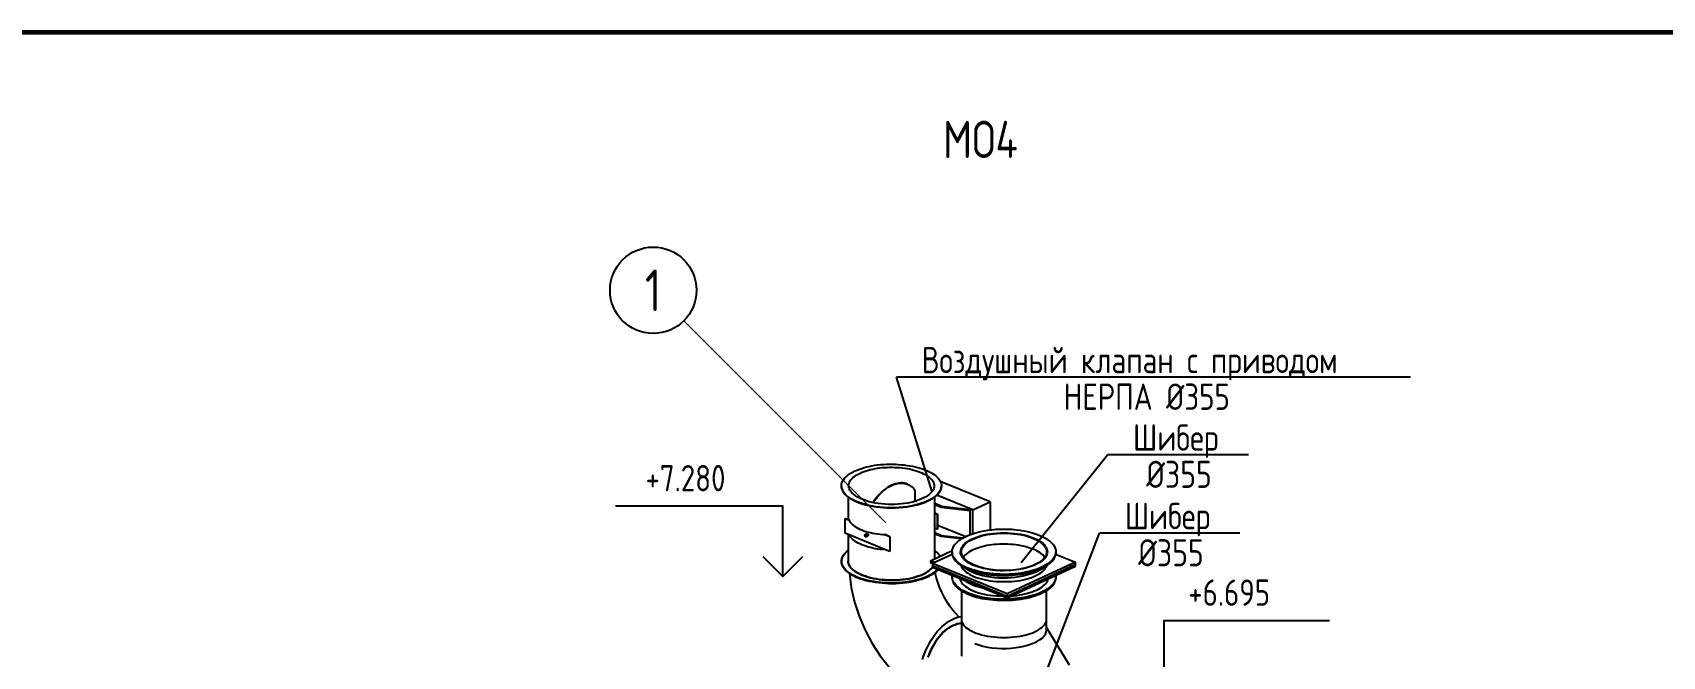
# Model space of a CAD drawing. Header units: metres. Extents: x 20 to 415, y 5 to 292.
# Drawn here: x 182.2 to 280.3, y 254.5 to 292 of the extents above; entities that cross this region are included whole.
import ezdxf
from ezdxf.enums import TextEntityAlignment as Align

# ---------------------------------------------------------------- set-up
doc = ezdxf.new("R2010")
doc.units = ezdxf.units.M
for name, color, linetype in [('АРМАТУРА', 8, 'Continuous'), ('ВОЗДУХОВОДЫ', 7, 'Continuous'), ('ОБОЗНАЧЕНИЯ', 7, 'Continuous'), ('ОБОРУДОВАНИЕ', 8, 'Continuous'), ('ПОЗИЦИИ', 1, 'Continuous'), ('РАМКА', 7, 'Continuous')]:
    doc.layers.add(name, color=color, linetype=linetype)
doc.styles.add('GOST', font='isocpeur.ttf')

msp = doc.modelspace()

# ---------------------------------------------------------------- linework, layer by layer
at = {"layer": 'АРМАТУРА'}
for points in [[(231.708, 265.625), (231.84, 265.678), (231.977, 265.729), (232.118, 265.777), (232.265, 265.822), (232.415, 265.864), (232.571, 265.902), (232.731, 265.936), (232.895, 265.966), (233.064, 265.989), (233.238, 266.008), (233.415, 266.021), (233.595, 266.029), (233.776, 266.033), (233.957, 266.032), (234.137, 266.027), (234.316, 266.017), (234.492, 266.002), (234.666, 265.983), (234.834, 265.959), (234.998, 265.931), (235.164, 265.905), (235.325, 265.874), (235.48, 265.837), (235.63, 265.795), (235.773, 265.75), (235.909, 265.7), (236.038, 265.647), (236.159, 265.591), (236.271, 265.532), (236.375, 265.472), (236.477, 265.402), (236.568, 265.331), (236.649, 265.259), (236.718, 265.186), (236.777, 265.112), (236.825, 265.037), (236.863, 264.961), (236.89, 264.885), (236.906, 264.809), (236.911, 264.732)], [(232.039, 265.498), (232.149, 265.543), (232.265, 265.586), (232.386, 265.627), (232.512, 265.666), (232.642, 265.702), (232.776, 265.734), (232.913, 265.764), (233.053, 265.79), (233.195, 265.811), (233.34, 265.829), (233.493, 265.836), (233.646, 265.841), (233.798, 265.844), (233.951, 265.844), (234.102, 265.842), (234.253, 265.837), (234.403, 265.828), (234.551, 265.815), (234.699, 265.799), (234.845, 265.778), (234.988, 265.747), (235.126, 265.714), (235.259, 265.678), (235.386, 265.64), (235.508, 265.6), (235.624, 265.556), (235.733, 265.509), (235.835, 265.458), (235.93, 265.403), (236.018, 265.344), (236.105, 265.29), (236.184, 265.232), (236.252, 265.172), (236.312, 265.111), (236.363, 265.048), (236.404, 264.985), (236.436, 264.921), (236.459, 264.857), (236.473, 264.794), (236.477, 264.732)], [(230.891, 264.732), (230.9, 264.831), (230.927, 264.928), (230.971, 265.023), (231.032, 265.116), (231.108, 265.207), (231.2, 265.296), (231.306, 265.382), (231.427, 265.466), (231.561, 265.547), (231.708, 265.625)], [(231.325, 264.732), (231.333, 264.816), (231.355, 264.9), (231.393, 264.983), (231.444, 265.064), (231.51, 265.144), (231.589, 265.221), (231.682, 265.295), (231.789, 265.367), (231.908, 265.434), (232.039, 265.498)], [(234.87, 264.834), (234.776, 264.867), (234.678, 264.89), (234.576, 264.902), (234.471, 264.903), (234.364, 264.895), (234.253, 264.877), (234.141, 264.848), (234.028, 264.811), (233.914, 264.763), (233.799, 264.707), (233.692, 264.642), (233.585, 264.569), (233.479, 264.489), (233.374, 264.401), (233.27, 264.305), (233.167, 264.202), (233.067, 264.091), (232.968, 263.972), (232.872, 263.846), (232.779, 263.712)], [(232.804, 263.712), (232.891, 263.846), (232.981, 263.972), (233.076, 264.091), (233.174, 264.202), (233.276, 264.305), (233.381, 264.401), (233.488, 264.489), (233.599, 264.569), (233.711, 264.642), (233.825, 264.707), (233.939, 264.763), (234.051, 264.808), (234.162, 264.843), (234.272, 264.868), (234.379, 264.882), (234.486, 264.887), (234.591, 264.882), (234.694, 264.867), (234.796, 264.842), (234.896, 264.809)], [(234.896, 264.809), (234.87, 264.834)], [(234.896, 264.809), (234.942, 264.791), (234.987, 264.77), (235.032, 264.744), (235.076, 264.714), (235.119, 264.681), (235.16, 264.645), (235.2, 264.607), (235.237, 264.566), (235.272, 264.522), (235.304, 264.477)], [(239.844, 263.763), (236.834, 264.987)], [(230.891, 264.732), (230.891, 264.707)], [(236.911, 264.732), (236.901, 264.626), (236.872, 264.522), (236.824, 264.419), (236.758, 264.319), (236.675, 264.222), (236.575, 264.128), (236.459, 264.037), (236.327, 263.95), (236.18, 263.867), (236.018, 263.789), (235.844, 263.722), (235.659, 263.661), (235.463, 263.605), (235.258, 263.555), (235.046, 263.511), (234.826, 263.475), (234.601, 263.445), (234.371, 263.424), (234.137, 263.411), (233.901, 263.406), (233.665, 263.411), (233.431, 263.424), (233.201, 263.445), (232.976, 263.475), (232.757, 263.511), (232.544, 263.555), (232.339, 263.605), (232.144, 263.661), (231.958, 263.722), (231.784, 263.789), (231.623, 263.867), (231.476, 263.95), (231.344, 264.037), (231.227, 264.128), (231.127, 264.222), (231.044, 264.319), (230.978, 264.419), (230.93, 264.522), (230.901, 264.626), (230.891, 264.732)], [(230.891, 264.707), (230.901, 264.607), (230.93, 264.506), (230.978, 264.406), (231.044, 264.307), (231.127, 264.209), (231.227, 264.116), (231.344, 264.025), (231.476, 263.94), (231.623, 263.861), (231.784, 263.789), (231.958, 263.716), (232.144, 263.651), (232.339, 263.593), (232.544, 263.544), (232.757, 263.502), (232.976, 263.467), (233.201, 263.44), (233.431, 263.421), (233.665, 263.41), (233.901, 263.406), (234.137, 263.41), (234.371, 263.421), (234.601, 263.44), (234.826, 263.467), (235.046, 263.502), (235.258, 263.544), (235.463, 263.593), (235.659, 263.651), (235.844, 263.716), (236.018, 263.789), (236.18, 263.861), (236.327, 263.94), (236.459, 264.025), (236.575, 264.116), (236.675, 264.209), (236.758, 264.307), (236.824, 264.406), (236.872, 264.506), (236.901, 264.607), (236.911, 264.707)], [(231.299, 264.044), (231.299, 262.692)], [(236.477, 264.732), (236.469, 264.641), (236.444, 264.552), (236.404, 264.465), (236.348, 264.381), (236.277, 264.299), (236.191, 264.22), (236.091, 264.145), (235.978, 264.073), (235.851, 264.005), (235.712, 263.942), (235.562, 263.877), (235.404, 263.819), (235.237, 263.769), (235.064, 263.726), (234.883, 263.69), (234.696, 263.661), (234.504, 263.638), (234.307, 263.622), (234.106, 263.613), (233.901, 263.61), (233.696, 263.613), (233.495, 263.622), (233.298, 263.638), (233.106, 263.661), (232.919, 263.69), (232.739, 263.726), (232.565, 263.769), (232.399, 263.819), (232.24, 263.877), (232.09, 263.942), (231.951, 264.005), (231.824, 264.073), (231.711, 264.145), (231.611, 264.22), (231.526, 264.299), (231.455, 264.381), (231.399, 264.465), (231.358, 264.552), (231.333, 264.641), (231.325, 264.732)], [(235.304, 264.477), (235.304, 263.789)], [(235.304, 263.84), (235.319, 263.839), (235.332, 263.837), (235.344, 263.834), (235.355, 263.831), (235.365, 263.827), (235.374, 263.823), (235.382, 263.82), (235.391, 263.817), (235.398, 263.815), (235.406, 263.814)], [(236.503, 260.32), (236.503, 264.044)], [(238.799, 263.278), (236.63, 264.171)], [(236.911, 264.707), (236.911, 264.732)], [(236.886, 263.508), (236.503, 263.661)], [(236.886, 263.431), (236.503, 263.584)], [(236.503, 263.1), (236.681, 263.023)], [(236.503, 263.074), (236.656, 262.998)], [(236.681, 263.023), (236.656, 262.998)], [(236.656, 262.998), (236.656, 262.131)], [(236.681, 263.023), (236.681, 262.131)], [(236.886, 263.508), (238.799, 263.278)], [(236.886, 263.431), (236.886, 263.508)], [(238.646, 263.227), (236.886, 263.431)], [(238.646, 261.799), (238.646, 263.227)], [(238.799, 263.278), (239.844, 263.763)], [(238.799, 261.85), (238.799, 263.278)], [(239.844, 263.763), (239.844, 262.08)], [(231.121, 262.768), (231.146, 262.768)], [(231.121, 262.768), (231.35, 262.666)], [(231.121, 261.875), (231.121, 262.768)], [(231.35, 261.773), (231.121, 261.875)], [(231.146, 262.768), (231.35, 262.692)], [(231.35, 262.666), (231.35, 262.692)], [(233.544, 261.773), (233.385, 261.783), (233.229, 261.798), (233.077, 261.817), (232.927, 261.839), (232.782, 261.866), (232.641, 261.897), (232.503, 261.931), (232.369, 261.969), (232.24, 262.01), (232.116, 262.054), (232.005, 262.108), (231.901, 262.164), (231.806, 262.222), (231.718, 262.281), (231.637, 262.341), (231.565, 262.403), (231.5, 262.466), (231.442, 262.532), (231.393, 262.598), (231.35, 262.666)], [(232.422, 261.85), (232.32, 261.799)], [(232.422, 261.85), (232.429, 261.849), (232.437, 261.847), (232.445, 261.844), (232.452, 261.84), (232.46, 261.834), (232.468, 261.828), (232.475, 261.821), (232.483, 261.814), (232.491, 261.807), (232.498, 261.799), (232.504, 261.784), (232.508, 261.771), (232.509, 261.759), (232.508, 261.748), (232.505, 261.739), (232.5, 261.729), (232.494, 261.721), (232.488, 261.712), (232.48, 261.705), (232.473, 261.697)], [(236.656, 262.131), (236.503, 262.182)], [(236.886, 261.748), (236.503, 261.901)], [(236.886, 261.671), (236.503, 261.824)], [(236.681, 262.131), (236.656, 262.131)], [(238.339, 261.671), (236.681, 262.335)], [(230.891, 260.192), (230.896, 260.261), (230.909, 260.329), (230.931, 260.397), (230.961, 260.464), (231, 260.53), (231.046, 260.594), (231.099, 260.657), (231.159, 260.717), (231.226, 260.775), (231.299, 260.83)], [(231.299, 261.799), (231.299, 260.192)], [(233.544, 260.881), (231.35, 261.773)], [(233.544, 260.881), (233.385, 260.891), (233.229, 260.905), (233.077, 260.924), (232.927, 260.948), (232.782, 260.976), (232.641, 261.009), (232.503, 261.047), (232.369, 261.089), (232.24, 261.136), (232.116, 261.187), (232.005, 261.234), (231.901, 261.284), (231.806, 261.338), (231.718, 261.393), (231.637, 261.452), (231.565, 261.512), (231.5, 261.574), (231.442, 261.639), (231.393, 261.705), (231.35, 261.773)], [(232.396, 261.671), (232.388, 261.665), (232.378, 261.662), (232.368, 261.661), (232.358, 261.662), (232.349, 261.665), (232.339, 261.67), (232.331, 261.676), (232.325, 261.682), (232.321, 261.689), (232.32, 261.697), (232.313, 261.711), (232.307, 261.725), (232.304, 261.737), (232.301, 261.748), (232.301, 261.758), (232.301, 261.767), (232.304, 261.775), (232.307, 261.783), (232.313, 261.791), (232.32, 261.799)], [(232.32, 261.799), (232.327, 261.799), (232.332, 261.799), (232.337, 261.799), (232.34, 261.799), (232.342, 261.799), (232.344, 261.799), (232.344, 261.799), (232.345, 261.799), (232.345, 261.799), (232.345, 261.799)], [(232.345, 261.799), (232.353, 261.791), (232.36, 261.784), (232.367, 261.776), (232.374, 261.768), (232.38, 261.761), (232.386, 261.753), (232.39, 261.745), (232.393, 261.738), (232.395, 261.73), (232.396, 261.722), (232.402, 261.715), (232.406, 261.707), (232.407, 261.7), (232.407, 261.694), (232.406, 261.687), (232.404, 261.682), (232.401, 261.678), (232.399, 261.674), (232.397, 261.672), (232.396, 261.671)], [(232.396, 261.671), (232.473, 261.697)], [(233.544, 261.773), (233.799, 261.671)], [(233.595, 261.773), (233.588, 261.773), (233.582, 261.773), (233.578, 261.773), (233.573, 261.773), (233.57, 261.773), (233.566, 261.773), (233.561, 261.773), (233.557, 261.773), (233.551, 261.773), (233.544, 261.773)], [(233.799, 260.779), (233.544, 260.881)], [(233.595, 261.773), (233.799, 261.671)], [(233.787, 261.668), (233.807, 261.677)], [(233.799, 261.671), (233.799, 260.779)], [(236.503, 260.83), (236.547, 260.798), (236.589, 260.766), (236.628, 260.732), (236.664, 260.697), (236.698, 260.661), (236.729, 260.624), (236.758, 260.587), (236.785, 260.549), (236.811, 260.511), (236.834, 260.473)], [(236.886, 261.748), (238.212, 261.595)], [(236.886, 261.671), (236.886, 261.748)], [(238.11, 261.544), (236.886, 261.671)], [(236.681, 259.707), (236.599, 259.624), (236.504, 259.543), (236.398, 259.465), (236.281, 259.39), (236.152, 259.318), (236.013, 259.252), (235.863, 259.191), (235.704, 259.135), (235.534, 259.086), (235.355, 259.044), (235.168, 259.001), (234.977, 258.965), (234.78, 258.934), (234.58, 258.91), (234.376, 258.891), (234.171, 258.879), (233.963, 258.873), (233.755, 258.873), (233.547, 258.879), (233.34, 258.891), (233.136, 258.91), (232.936, 258.937), (232.743, 258.969), (232.555, 259.009), (232.374, 259.054), (232.2, 259.104), (232.032, 259.159), (231.873, 259.219), (231.722, 259.283), (231.58, 259.35), (231.455, 259.421), (231.342, 259.497), (231.24, 259.575), (231.15, 259.658), (231.073, 259.743), (231.009, 259.83), (230.958, 259.919), (230.921, 260.009), (230.899, 260.1), (230.891, 260.192)], [(230.891, 260.166), (230.899, 260.075), (230.921, 259.986), (230.959, 259.898), (231.01, 259.811), (231.076, 259.727), (231.156, 259.643), (231.249, 259.561), (231.355, 259.481), (231.474, 259.402), (231.606, 259.325), (231.741, 259.258), (231.886, 259.196), (232.041, 259.14), (232.205, 259.088), (232.377, 259.041), (232.557, 259), (232.744, 258.964), (232.937, 258.934), (233.136, 258.91), (233.34, 258.891), (233.547, 258.872), (233.755, 258.86), (233.963, 258.856), (234.171, 258.859), (234.376, 258.869), (234.58, 258.886), (234.78, 258.909), (234.977, 258.939), (235.168, 258.976), (235.355, 259.019), (235.535, 259.067), (235.706, 259.119), (235.869, 259.176), (236.022, 259.238), (236.165, 259.303), (236.297, 259.371), (236.418, 259.444), (236.527, 259.52), (236.624, 259.599), (236.707, 259.682)], [(236.375, 259.835), (236.315, 259.759), (236.242, 259.686), (236.156, 259.614), (236.059, 259.546), (235.951, 259.481), (235.834, 259.42), (235.707, 259.363), (235.571, 259.311), (235.429, 259.264), (235.279, 259.223), (235.116, 259.18), (234.948, 259.143), (234.778, 259.113), (234.604, 259.088), (234.427, 259.07), (234.248, 259.057), (234.067, 259.051), (233.885, 259.051), (233.702, 259.057), (233.519, 259.07), (233.336, 259.081), (233.158, 259.1), (232.984, 259.125), (232.815, 259.157), (232.651, 259.194), (232.494, 259.237), (232.343, 259.284), (232.2, 259.337), (232.064, 259.393), (231.937, 259.452), (231.82, 259.515), (231.714, 259.581), (231.619, 259.649), (231.536, 259.72), (231.465, 259.794), (231.406, 259.869), (231.36, 259.947), (231.327, 260.027), (231.306, 260.109), (231.299, 260.192)], [(231.299, 260.192), (231.306, 260.109), (231.326, 260.027), (231.36, 259.947), (231.406, 259.869), (231.465, 259.794), (231.536, 259.72), (231.619, 259.649), (231.714, 259.581), (231.82, 259.515), (231.937, 259.452), (232.064, 259.393), (232.2, 259.337), (232.343, 259.284), (232.494, 259.237), (232.651, 259.194), (232.815, 259.157), (232.984, 259.125), (233.158, 259.1), (233.336, 259.081), (233.519, 259.07), (233.702, 259.057), (233.885, 259.051), (234.067, 259.051), (234.248, 259.057), (234.427, 259.07), (234.604, 259.088), (234.778, 259.113), (234.948, 259.143), (235.116, 259.18), (235.279, 259.223), (235.429, 259.264), (235.571, 259.311), (235.707, 259.363), (235.834, 259.42), (235.951, 259.481), (236.059, 259.546), (236.156, 259.614), (236.242, 259.686), (236.315, 259.759), (236.375, 259.835)], [(233.799, 260.779), (233.799, 260.804)]]:
    msp.add_lwpolyline(points, dxfattribs=at)
at = {"layer": 'ВОЗДУХОВОДЫ'}
for points in [[(231.861, 259.223), (231.714, 259.286), (231.579, 259.354), (231.457, 259.425), (231.346, 259.499), (231.248, 259.577), (231.163, 259.656), (231.089, 259.737), (231.028, 259.82), (230.979, 259.904), (230.942, 259.988), (230.919, 260.079), (230.908, 260.169), (230.912, 260.257), (230.929, 260.343), (230.958, 260.428), (231.001, 260.511), (231.057, 260.593), (231.125, 260.674), (231.206, 260.752), (231.299, 260.83)], [(236.503, 260.83), (236.547, 260.798), (236.589, 260.766), (236.628, 260.732), (236.664, 260.697), (236.698, 260.661), (236.729, 260.624), (236.758, 260.587), (236.785, 260.549), (236.811, 260.511), (236.834, 260.473)], [(236.248, 260.166), (236.452, 260.09)], [(236.375, 259.937), (240.865, 258.1), (244.971, 260.013)], [(231.376, 259.478), (231.489, 258.604), (231.688, 257.734), (231.966, 256.878), (232.32, 256.046), (232.744, 255.247), (233.233, 254.492), (233.782, 253.79), (234.385, 253.152), (235.039, 252.588), (235.738, 252.106)], [(236.681, 259.707), (236.562, 259.588), (236.417, 259.476), (236.25, 259.371), (236.061, 259.275), (235.852, 259.188), (235.625, 259.11), (235.382, 259.044), (235.122, 258.989), (234.85, 258.946), (234.564, 258.917), (234.272, 258.893), (233.979, 258.882), (233.688, 258.885), (233.4, 258.9), (233.117, 258.926), (232.842, 258.964), (232.576, 259.014), (232.323, 259.073), (232.084, 259.143), (231.861, 259.223)], [(237.957, 256.851), (237.767, 257.042), (237.581, 257.261), (237.401, 257.505), (237.23, 257.768), (237.07, 258.046), (236.925, 258.336), (236.795, 258.634), (236.684, 258.934), (236.594, 259.234), (236.528, 259.529)], [(238.11, 258.432), (238.11, 256.723)], [(243.237, 256.723), (243.237, 258.432)], [(235.77, 254.276), (235.837, 254.48), (235.913, 254.68), (235.997, 254.878), (236.088, 255.071), (236.188, 255.26), (236.295, 255.444), (236.409, 255.622), (236.529, 255.794), (236.656, 255.958), (236.795, 256.105), (236.937, 256.242), (237.081, 256.367), (237.227, 256.479), (237.373, 256.58), (237.521, 256.667), (237.669, 256.74), (237.817, 256.8), (237.964, 256.845), (238.11, 256.876)], [(236.101, 254.417), (236.166, 254.584), (236.237, 254.75), (236.314, 254.913), (236.398, 255.071), (236.486, 255.226), (236.58, 255.375), (236.678, 255.517), (236.78, 255.652), (236.886, 255.779), (237.002, 255.896), (237.121, 256.003), (237.242, 256.098), (237.364, 256.183), (237.488, 256.258), (237.613, 256.321), (237.738, 256.374), (237.862, 256.416), (237.987, 256.447), (238.11, 256.468)], [(238.11, 256.468), (237.987, 256.447), (237.862, 256.416), (237.738, 256.374), (237.613, 256.321), (237.488, 256.258), (237.364, 256.183), (237.242, 256.098), (237.121, 256.003), (237.002, 255.896), (236.886, 255.779), (236.78, 255.652), (236.678, 255.517), (236.58, 255.375), (236.486, 255.226), (236.398, 255.071), (236.314, 254.913), (236.237, 254.75), (236.166, 254.584), (236.101, 254.417)], [(238.11, 256.723), (238.11, 256.06)], [(238.11, 256.723), (238.118, 256.632), (238.14, 256.543), (238.178, 256.456), (238.231, 256.371), (238.298, 256.289), (238.38, 256.211), (238.476, 256.135), (238.587, 256.064), (238.711, 255.996), (238.85, 255.932), (239, 255.873), (239.16, 255.82), (239.329, 255.771), (239.505, 255.727), (239.688, 255.69), (239.876, 255.659), (240.069, 255.634), (240.264, 255.616), (240.462, 255.605), (240.661, 255.601), (240.866, 255.605), (241.069, 255.616), (241.269, 255.634), (241.465, 255.659), (241.655, 255.69), (241.84, 255.727), (242.017, 255.771), (242.186, 255.82), (242.347, 255.873), (242.497, 255.932), (242.629, 255.996), (242.75, 256.064), (242.859, 256.135), (242.956, 256.211), (243.039, 256.289), (243.109, 256.371), (243.164, 256.456), (243.204, 256.543), (243.228, 256.632), (243.237, 256.723)], [(238.11, 256.06), (238.11, 254.478)], [(238.926, 255.244), (239.158, 255.159), (239.408, 255.088), (239.674, 255.031), (239.951, 254.988), (240.237, 254.96), (240.527, 254.946), (240.821, 254.947), (241.113, 254.963), (241.401, 254.994), (241.681, 255.04), (241.954, 255.1), (242.205, 255.173), (242.433, 255.257), (242.636, 255.351), (242.813, 255.454), (242.961, 255.565), (243.079, 255.682), (243.166, 255.804), (243.219, 255.931), (243.237, 256.06)], [(243.237, 256.06), (243.237, 256.723)], [(244.614, 253.943), (243.237, 256.213)]]:
    msp.add_lwpolyline(points, dxfattribs=at)
at = {"layer": 'ОБОЗНАЧЕНИЯ'}
for points in [[(236.35, 264.375), (234.207, 271.262)], [(265.122, 271.262), (234.207, 271.262)], [(241.706, 260.115), (246.91, 266.594)], [(255.378, 266.594), (246.91, 266.594)], [(227.371, 259.274), (227.371, 263.508), (217.296, 263.508)], [(242.395, 251.366), (246.425, 261.875)], [(254.868, 261.875), (246.425, 261.875)], [(226.172, 260.473), (227.371, 259.274), (228.57, 260.473)], [(250.302, 252.387), (250.302, 256.621), (260.25, 256.621)]]:
    msp.add_lwpolyline(points, dxfattribs=at)
at = {"layer": 'ОБОРУДОВАНИЕ'}
for points in [[(237.549, 260.753), (237.559, 260.86), (237.588, 260.967), (237.636, 261.072), (237.703, 261.175), (237.788, 261.276), (237.89, 261.374), (238.01, 261.468), (238.146, 261.558), (238.299, 261.643), (238.467, 261.722), (238.649, 261.796), (238.842, 261.863), (239.045, 261.923), (239.257, 261.976), (239.478, 262.022), (239.705, 262.06), (239.938, 262.091), (240.175, 262.113), (240.417, 262.126), (240.661, 262.131), (240.911, 262.126), (241.158, 262.113), (241.4, 262.091), (241.636, 262.06), (241.866, 262.022), (242.087, 261.976), (242.301, 261.923), (242.504, 261.863), (242.698, 261.796), (242.88, 261.722), (243.048, 261.643), (243.201, 261.558), (243.337, 261.468), (243.456, 261.374), (243.559, 261.276), (243.644, 261.175), (243.71, 261.072), (243.759, 260.967), (243.788, 260.86), (243.798, 260.753)], [(238.059, 260.753), (238.067, 260.844), (238.092, 260.934), (238.133, 261.021), (238.189, 261.107), (238.26, 261.19), (238.345, 261.271), (238.445, 261.35), (238.558, 261.426), (238.685, 261.499), (238.824, 261.569), (238.975, 261.628), (239.135, 261.682), (239.304, 261.731), (239.482, 261.774), (239.666, 261.812), (239.856, 261.843), (240.052, 261.868), (240.252, 261.886), (240.455, 261.897), (240.661, 261.901), (240.873, 261.897), (241.082, 261.886), (241.286, 261.868), (241.485, 261.843), (241.678, 261.812), (241.863, 261.774), (242.042, 261.731), (242.211, 261.682), (242.372, 261.628), (242.523, 261.569), (242.662, 261.499), (242.788, 261.426), (242.902, 261.35), (243.001, 261.271), (243.087, 261.19), (243.158, 261.107), (243.214, 261.021), (243.255, 260.934), (243.279, 260.844), (243.288, 260.753)], [(238.11, 260.753), (238.118, 260.844), (238.14, 260.934), (238.178, 261.02), (238.231, 261.105), (238.298, 261.187), (238.38, 261.266), (238.476, 261.341), (238.587, 261.413), (238.711, 261.48), (238.85, 261.544), (239, 261.609), (239.16, 261.667), (239.329, 261.717), (239.505, 261.76), (239.688, 261.796), (239.876, 261.825), (240.069, 261.847), (240.264, 261.863), (240.462, 261.872), (240.661, 261.875), (240.866, 261.872), (241.069, 261.863), (241.269, 261.847), (241.465, 261.825), (241.655, 261.796), (241.84, 261.76), (242.017, 261.717), (242.186, 261.667), (242.347, 261.609), (242.497, 261.544), (242.629, 261.48), (242.75, 261.413), (242.859, 261.341), (242.956, 261.266), (243.039, 261.187), (243.109, 261.105), (243.164, 261.02), (243.204, 260.934), (243.228, 260.844), (243.237, 260.753)], [(236.248, 260.218), (237.549, 260.83)], [(240.559, 261.212), (240.399, 261.21), (240.241, 261.203), (240.085, 261.192), (239.933, 261.176), (239.784, 261.155), (239.639, 261.13), (239.497, 261.1), (239.361, 261.065), (239.23, 261.026), (239.105, 260.983), (238.984, 260.942), (238.87, 260.898), (238.761, 260.849), (238.658, 260.796), (238.563, 260.74), (238.475, 260.681), (238.395, 260.62), (238.324, 260.556), (238.263, 260.49), (238.212, 260.422)], [(243.135, 260.422), (243.077, 260.497), (243.009, 260.568), (242.933, 260.637), (242.847, 260.702), (242.752, 260.763), (242.648, 260.82), (242.535, 260.874), (242.412, 260.923), (242.281, 260.968), (242.14, 261.008), (241.999, 261.052), (241.853, 261.091), (241.702, 261.125), (241.547, 261.154), (241.388, 261.177), (241.225, 261.196), (241.061, 261.208), (240.894, 261.216), (240.727, 261.217), (240.559, 261.212)], [(236.248, 260.218), (236.248, 260.115)], [(236.503, 260.115), (236.248, 260.218)], [(236.248, 260.115), (236.375, 260.064)], [(237.549, 260.6), (236.375, 260.064)], [(236.375, 260.064), (236.375, 259.835)], [(240.865, 258.228), (236.375, 260.064)], [(237.549, 260.753), (237.549, 260.702)], [(242.931, 259.835), (242.804, 259.776), (242.668, 259.721), (242.525, 259.671), (242.374, 259.625), (242.217, 259.583), (242.053, 259.545), (241.884, 259.51), (241.71, 259.479), (241.531, 259.451), (241.349, 259.427), (241.165, 259.414), (240.979, 259.405), (240.793, 259.402), (240.607, 259.402), (240.422, 259.408), (240.236, 259.418), (240.052, 259.432), (239.87, 259.451), (239.69, 259.475), (239.513, 259.503), (239.346, 259.535), (239.183, 259.571), (239.024, 259.61), (238.87, 259.652), (238.722, 259.698), (238.58, 259.748), (238.444, 259.801), (238.316, 259.859), (238.196, 259.921), (238.084, 259.988), (237.989, 260.058), (237.901, 260.131), (237.822, 260.206), (237.752, 260.283), (237.692, 260.361), (237.642, 260.44), (237.602, 260.519), (237.573, 260.598), (237.555, 260.676), (237.549, 260.753)], [(237.549, 260.702), (237.555, 260.619), (237.573, 260.537), (237.602, 260.457), (237.642, 260.378), (237.692, 260.3), (237.752, 260.225), (237.822, 260.15), (237.901, 260.078), (237.989, 260.007), (238.084, 259.937), (238.196, 259.87), (238.316, 259.806), (238.444, 259.745), (238.58, 259.688), (238.722, 259.634), (238.87, 259.584), (239.024, 259.539), (239.183, 259.497), (239.346, 259.46), (239.513, 259.427), (239.69, 259.398), (239.87, 259.375), (240.052, 259.356), (240.236, 259.343), (240.422, 259.334), (240.607, 259.331), (240.793, 259.334), (240.979, 259.342), (241.165, 259.356), (241.349, 259.376), (241.531, 259.393), (241.71, 259.416), (241.884, 259.442), (242.053, 259.474), (242.217, 259.51), (242.374, 259.55), (242.525, 259.595), (242.668, 259.645), (242.804, 259.699), (242.931, 259.758)], [(242.574, 259.988), (242.463, 259.937), (242.348, 259.89), (242.226, 259.847), (242.099, 259.809), (241.968, 259.774), (241.832, 259.744), (241.691, 259.717), (241.547, 259.693), (241.399, 259.673), (241.247, 259.656), (241.093, 259.643), (240.939, 259.632), (240.783, 259.626), (240.628, 259.623), (240.472, 259.624), (240.318, 259.631), (240.165, 259.642), (240.013, 259.658), (239.864, 259.68), (239.717, 259.707), (239.573, 259.733), (239.433, 259.762), (239.297, 259.796), (239.166, 259.833), (239.041, 259.873), (238.921, 259.917), (238.809, 259.963), (238.704, 260.012), (238.607, 260.063), (238.518, 260.115), (238.431, 260.177), (238.353, 260.238), (238.284, 260.3), (238.224, 260.362), (238.174, 260.425), (238.132, 260.488), (238.1, 260.553), (238.077, 260.618), (238.063, 260.685), (238.059, 260.753)], [(238.084, 259.937), (238.122, 259.854), (238.173, 259.772), (238.236, 259.693), (238.312, 259.616), (238.4, 259.542), (238.499, 259.47), (238.61, 259.403), (238.731, 259.339), (238.862, 259.279), (239.003, 259.223), (239.159, 259.171), (239.32, 259.125), (239.488, 259.084), (239.66, 259.049), (239.838, 259.019), (240.02, 258.995), (240.206, 258.978), (240.397, 258.967), (240.591, 258.964), (240.788, 258.968)], [(242.548, 259.988), (242.438, 259.943), (242.322, 259.9), (242.2, 259.859), (242.074, 259.82), (241.942, 259.784), (241.806, 259.751), (241.666, 259.722), (241.521, 259.696), (241.373, 259.674), (241.222, 259.656), (241.075, 259.643), (240.926, 259.635), (240.775, 259.63), (240.622, 259.63), (240.469, 259.634), (240.316, 259.642), (240.164, 259.653), (240.013, 259.668), (239.864, 259.686), (239.717, 259.707), (239.581, 259.739), (239.448, 259.772), (239.319, 259.808), (239.194, 259.845), (239.073, 259.886), (238.956, 259.93), (238.845, 259.977), (238.739, 260.027), (238.638, 260.082), (238.543, 260.141), (238.463, 260.195), (238.391, 260.251), (238.326, 260.309), (238.27, 260.367), (238.222, 260.428), (238.182, 260.49), (238.15, 260.553), (238.128, 260.618), (238.114, 260.685), (238.11, 260.753)], [(240.788, 258.968), (240.97, 258.971), (241.149, 258.98), (241.324, 258.995), (241.495, 259.015), (241.662, 259.041), (241.824, 259.072), (241.981, 259.109), (242.133, 259.151), (242.28, 259.197), (242.421, 259.248), (242.553, 259.304), (242.675, 259.364), (242.786, 259.428), (242.886, 259.494), (242.975, 259.564), (243.054, 259.636), (243.122, 259.709), (243.18, 259.785), (243.226, 259.86), (243.262, 259.937)], [(244.971, 260.141), (240.865, 258.228)], [(240.865, 257.998), (244.971, 259.886)], [(243.237, 260.753), (243.229, 260.669), (243.207, 260.586), (243.17, 260.503), (243.119, 260.421), (243.055, 260.342), (242.978, 260.265), (242.888, 260.19), (242.786, 260.119), (242.673, 260.051), (242.548, 259.988)], [(243.288, 260.753), (243.28, 260.669), (243.258, 260.586), (243.22, 260.503), (243.169, 260.421), (243.103, 260.342), (243.023, 260.265), (242.93, 260.19), (242.824, 260.119), (242.705, 260.051), (242.574, 259.988)], [(243.798, 260.753), (243.789, 260.654), (243.762, 260.555), (243.717, 260.457), (243.654, 260.36), (243.575, 260.265), (243.478, 260.173), (243.366, 260.083), (243.236, 259.997), (243.091, 259.914), (242.931, 259.835)], [(242.931, 259.758), (243.091, 259.837), (243.236, 259.92), (243.366, 260.007), (243.478, 260.098), (243.575, 260.192), (243.654, 260.289), (243.717, 260.389), (243.762, 260.491), (243.789, 260.596), (243.798, 260.702)], [(243.772, 260.626), (244.971, 260.141)], [(243.798, 260.702), (243.798, 260.753)], [(244.971, 259.886), (244.971, 260.141)], [(236.375, 259.835), (240.865, 257.998)], [(237.549, 259.274), (237.549, 259.281), (237.549, 259.289), (237.549, 259.297), (237.549, 259.304), (237.549, 259.312), (237.549, 259.32), (237.549, 259.327), (237.549, 259.335), (237.549, 259.343), (237.549, 259.35)], [(237.549, 259.274), (237.549, 259.197)], [(242.931, 258.33), (242.804, 258.271), (242.668, 258.217), (242.525, 258.167), (242.374, 258.122), (242.217, 258.081), (242.053, 258.045), (241.884, 258.014), (241.71, 257.987), (241.531, 257.965), (241.349, 257.947), (241.165, 257.927), (240.979, 257.913), (240.793, 257.906), (240.607, 257.903), (240.422, 257.906), (240.236, 257.914), (240.052, 257.928), (239.87, 257.947), (239.69, 257.97), (239.513, 257.998), (239.346, 258.031), (239.183, 258.069), (239.024, 258.11), (238.87, 258.156), (238.722, 258.206), (238.58, 258.259), (238.444, 258.316), (238.316, 258.377), (238.196, 258.441), (238.084, 258.509), (237.989, 258.572), (237.901, 258.64), (237.822, 258.711), (237.752, 258.785), (237.692, 258.863), (237.642, 258.942), (237.602, 259.023), (237.573, 259.106), (237.555, 259.19), (237.549, 259.274)], [(237.549, 259.197), (237.555, 259.114), (237.573, 259.032), (237.602, 258.952), (237.642, 258.873), (237.692, 258.795), (237.752, 258.72), (237.822, 258.645), (237.901, 258.573), (237.989, 258.502), (238.084, 258.432), (238.196, 258.365), (238.316, 258.301), (238.444, 258.24), (238.58, 258.183), (238.722, 258.129), (238.87, 258.079), (239.024, 258.034), (239.183, 257.992), (239.346, 257.955), (239.513, 257.922), (239.69, 257.9), (239.87, 257.882), (240.052, 257.868), (240.236, 257.856), (240.422, 257.849), (240.607, 257.845), (240.793, 257.845), (240.979, 257.849), (241.165, 257.858), (241.349, 257.871), (241.531, 257.889), (241.71, 257.913), (241.884, 257.943), (242.053, 257.978), (242.217, 258.018), (242.374, 258.062), (242.525, 258.111), (242.668, 258.163), (242.804, 258.219), (242.931, 258.279)], [(238.008, 259.172), (238.031, 259.081), (238.068, 258.994), (238.12, 258.91), (238.185, 258.829), (238.263, 258.751), (238.353, 258.676), (238.455, 258.604), (238.568, 258.535), (238.691, 258.469), (238.824, 258.406), (238.974, 258.348), (239.132, 258.296), (239.298, 258.25), (239.471, 258.211), (239.65, 258.177), (239.834, 258.149), (240.023, 258.128), (240.216, 258.113), (240.412, 258.103), (240.61, 258.1)], [(239.538, 258.534), (239.388, 258.567), (239.242, 258.604), (239.102, 258.646), (238.968, 258.692), (238.84, 258.741), (238.719, 258.795), (238.606, 258.852), (238.5, 258.913), (238.403, 258.977), (238.314, 259.044)], [(238.339, 259.784), (238.472, 259.695), (238.625, 259.61), (238.795, 259.532), (238.983, 259.46), (239.184, 259.395), (239.399, 259.338), (239.625, 259.289), (239.861, 259.248), (240.105, 259.218), (240.354, 259.197), (240.607, 259.194), (240.858, 259.2), (241.105, 259.216), (241.348, 259.24), (241.585, 259.274), (241.815, 259.317), (242.035, 259.369), (242.244, 259.43), (242.441, 259.5), (242.625, 259.58)], [(238.518, 258.942), (238.581, 258.904), (238.65, 258.866), (238.722, 258.829), (238.8, 258.792), (238.881, 258.757), (238.968, 258.724), (239.059, 258.692), (239.155, 258.662), (239.255, 258.635), (239.36, 258.611)], [(239.36, 258.611), (239.255, 258.635), (239.155, 258.662), (239.059, 258.692), (238.968, 258.724), (238.881, 258.757), (238.8, 258.792), (238.722, 258.829), (238.65, 258.866), (238.581, 258.904), (238.518, 258.942)], [(238.85, 259.044), (238.85, 259.044), (238.85, 259.044)], [(238.926, 259.019), (238.919, 259.019), (238.914, 259.019), (238.909, 259.019), (238.906, 259.019), (238.904, 259.019), (238.902, 259.019), (238.901, 259.019), (238.901, 259.019), (238.901, 259.019), (238.901, 259.019)], [(242.625, 259.58), (242.67, 259.596), (242.713, 259.613), (242.755, 259.632), (242.796, 259.652), (242.835, 259.672), (242.873, 259.694), (242.909, 259.716), (242.943, 259.738), (242.976, 259.761), (243.007, 259.784)], [(242.625, 258.458), (242.742, 258.513), (242.851, 258.573), (242.949, 258.637), (243.038, 258.704), (243.116, 258.773), (243.183, 258.845), (243.239, 258.919), (243.284, 258.994), (243.317, 259.07), (243.339, 259.146)], [(242.905, 258.942), (242.882, 258.927), (242.856, 258.912), (242.83, 258.896), (242.803, 258.881), (242.775, 258.866), (242.746, 258.85), (242.716, 258.835), (242.686, 258.82), (242.655, 258.804), (242.625, 258.789)], [(243.798, 259.274), (243.789, 259.167), (243.762, 259.063), (243.717, 258.961), (243.654, 258.861), (243.575, 258.764), (243.478, 258.669), (243.366, 258.579), (243.236, 258.492), (243.091, 258.409), (242.931, 258.33)], [(242.931, 258.279), (243.091, 258.351), (243.236, 258.428), (243.366, 258.511), (243.478, 258.599), (243.575, 258.69), (243.654, 258.786), (243.717, 258.885), (243.762, 258.987), (243.789, 259.091), (243.798, 259.197)], [(243.772, 259.35), (243.779, 259.343), (243.785, 259.335), (243.789, 259.327), (243.792, 259.32), (243.795, 259.312), (243.796, 259.304), (243.797, 259.297), (243.798, 259.289), (243.798, 259.281), (243.798, 259.274)], [(243.798, 259.197), (243.798, 259.274)], [(240.865, 257.998), (240.865, 258.228)], [(241.12, 258.1), (241.287, 258.118), (241.453, 258.14), (241.615, 258.166), (241.774, 258.197), (241.93, 258.231), (242.08, 258.27), (242.226, 258.311), (242.365, 258.357), (242.498, 258.405), (242.625, 258.458)], [(242.625, 258.789), (242.594, 258.774), (242.563, 258.759), (242.532, 258.744), (242.501, 258.73), (242.468, 258.716), (242.435, 258.703), (242.402, 258.691), (242.367, 258.68), (242.331, 258.67), (242.293, 258.662)]]:
    msp.add_lwpolyline(points, dxfattribs=at)
at = {"layer": 'ПОЗИЦИИ', "lineweight": 20}
msp.add_lwpolyline([(233.57, 262.493), (221.408, 274.654)], dxfattribs=at)
at = {"layer": 'ПОЗИЦИИ'}
msp.add_circle((219.57, 276.493), 2.6, dxfattribs=at)
at = {"layer": 'РАМКА', "lineweight": 60}
msp.add_lwpolyline([(20, 5), (415, 5), (415, 292), (20, 292), (20, 5)], dxfattribs=at)

# ---------------------------------------------------------------- texts
at = {"layer": 'ОБОЗНАЧЕНИЯ', "style": 'GOST', "width": 0.8}
for s, height, p in [('МО4', 2.24, (236.995, 284.453)), ('Воздушный клапан с приводом', 1.58232, (235.728, 271.506)), ('НЕРПА %%c355', 1.58463, (244.263, 269.298)), ('Шибер', 1.5823, (248.436, 266.841)), ('+7.280', 1.5823, (219.107, 264.399)), ('%%c355', 1.6293, (249.231, 264.605)), ('Шибер', 1.5823, (247.94, 262.121)), ('%%c355', 1.6293, (248.746, 259.886)), ('+6.695', 1.5823, (251.76, 257.512))]:
    msp.add_text(s, height=height, dxfattribs=at).set_placement(p)
at = {"layer": 'ПОЗИЦИИ', "style": 'GOST', "width": 0.8}
msp.add_text('1', height=2.5, dxfattribs=at).set_placement((219.57, 275.243), align=Align.CENTER)

doc.saveas('drawing.dxf')
